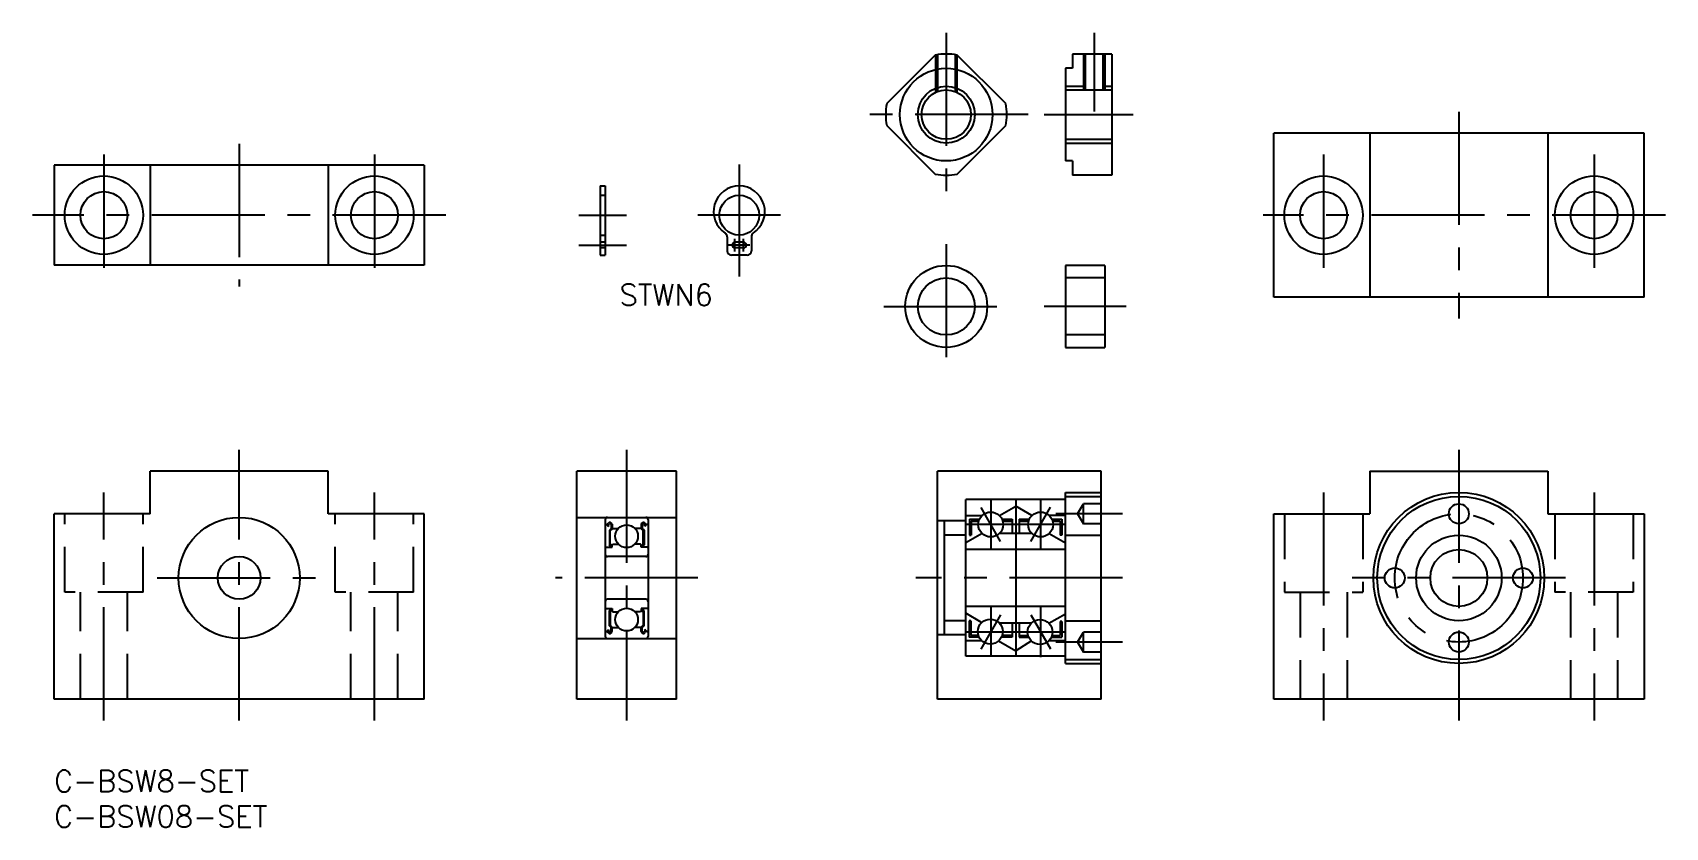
# Model space of a CAD drawing. Extents: x -3 to 226, y -8 to 104.
import ezdxf

# ---------------------------------------------------------------- set-up
doc = ezdxf.new("R2010")
doc.units = 0
doc.header["$LTSCALE"] = 0.5
doc.linetypes.add('CENTER', pattern=[50.8, 31.75, -6.35, 6.35, -6.35])
doc.linetypes.add('DASHED', pattern=[19.05, 12.7, -6.35])
for name, color, linetype in [('MSM_CENTER', 1, 'CENTER'), ('MSM_CONTINUOUS', 7, 'CONTINUOUS'), ('MSM_DASHED', 4, 'DASHED'), ('MSM_NARROW', 5, 'CONTINUOUS'), ('MSM_PART_NUMBER', 7, 'CONTINUOUS')]:
    doc.layers.add(name, color=color, linetype=linetype)
doc.styles.get("Standard").update_dxf_attribs({"font": 'txt.shx', "height": 3, "bigfont": 'bigfont.shx'})

# ---------------------------------------------------------------- blocks, each defined once
blk = doc.blocks.new('*U7')
at = {"layer": 'MSM_PART_NUMBER'}
blk.add_text('C-BSW8-SET', height=3, dxfattribs=at).set_placement((0, -3))
blk = doc.blocks.new('*U8')
at = {"layer": 'MSM_PART_NUMBER'}
blk.add_text('C-BSW08-SET', height=3, dxfattribs=at).set_placement((0, -8))
blk = doc.blocks.new('*U10')
at = {"layer": 'MSM_PART_NUMBER'}
blk.add_text('STWN6', height=3, dxfattribs=at).set_placement((79.4, 65.22))

msp = doc.modelspace()

# ---------------------------------------------------------------- linework, layer by layer
at = {"layer": 'MSM_CENTER'}
for p, q in [((125.29, 103.52), (125.29, 80.52)), ((146.04, 103.52), (146.04, 92.48)), ((136.79, 92.02), (113.79, 92.02)), ((139.04, 92.02), (151.54, 92.02)), ((197.27, 92.41), (197.27, 63.41)), ((26, 87.91), (26, 67.91)), ((7, 86.41), (7, 69.41)), ((45, 86.41), (45, 69.41)), ((96.22, 85.01), (96.22, 69.31)), ((178.27, 86.41), (178.27, 69.41)), ((216.27, 86.41), (216.27, 69.41)), ((55, 77.91), (-3, 77.91)), ((73.71, 77.91), (80.41, 77.91)), ((102.02, 77.91), (90.42, 77.91)), ((226.27, 77.91), (169.77, 77.91)), ((73.71, 73.71), (80.41, 73.71)), ((97.72, 73.71), (94.72, 73.71)), ((95.62, 72.81), (95.62, 74.61)), ((96.82, 72.81), (96.82, 74.61)), ((125.29, 73.85), (125.29, 56.35)), ((116.54, 65.1), (134.04, 65.1)), ((150.54, 65.1), (139.04, 65.1)), ((26, 7), (26, 45)), ((80.41, 45), (80.41, 7)), ((197.27, 45), (197.27, 7)), ((7, 7), (7, 39)), ((45, 7), (45, 39)), ((178.27, 39), (178.27, 7)), ((216.27, 39), (216.27, 7)), ((132.92, 32.12), (130.17, 36.88)), ((131.54, 38), (131.54, 31)), ((137.17, 32.12), (139.93, 36.91)), ((138.54, 38), (138.54, 31)), ((142.14, 34.5), (128.04, 34.5)), ((150.04, 36), (140.67, 36)), ((14.5, 27), (37.5, 27)), ((90.41, 27), (70.41, 27)), ((150.04, 27), (121.04, 27)), ((212.27, 27), (182.27, 27)), ((131.54, 23), (131.54, 16)), ((138.54, 23), (138.54, 15.9)), ((132.92, 21.81), (130.15, 17.01)), ((137.17, 21.83), (139.92, 17.07)), ((128.04, 19.42), (142.04, 19.42)), ((150.04, 18), (140.67, 18))]:
    msp.add_line(p, q, dxfattribs=at)
msp.add_circle((197.27, 27), 9, dxfattribs=at)
at = {"layer": 'MSM_CONTINUOUS'}
for p, q in [((123.75, 100.38), (116.93, 93.56)), ((133.65, 93.56), (126.83, 100.38)), ((143.04, 100.52), (143.04, 98.52)), ((148.54, 100.52), (143.04, 100.52)), ((144.81, 100.52), (144.81, 95.48)), ((147.27, 100.52), (147.27, 95.48)), ((148.54, 100.52), (148.54, 83.52)), ((142.04, 98.52), (142.04, 85.52)), ((143.04, 98.52), (142.04, 98.52)), ((142.04, 95.48), (148.54, 95.48)), ((116.93, 90.48), (123.75, 83.66)), ((126.83, 83.66), (133.65, 90.48)), ((142.04, 88.56), (148.54, 88.56)), ((171.27, 66.41), (171.27, 89.41)), ((223.27, 89.41), (171.27, 89.41)), ((184.77, 89.41), (184.77, 66.41)), ((209.77, 89.41), (209.77, 66.41)), ((223.27, 66.41), (223.27, 89.41)), ((0, 84.91), (0, 70.91)), ((52, 84.91), (0, 84.91)), ((13.5, 84.91), (13.5, 70.91)), ((38.5, 84.91), (38.5, 70.91)), ((52, 84.91), (52, 70.91)), ((143.04, 85.52), (142.04, 85.52)), ((143.04, 85.52), (143.04, 83.52)), ((148.54, 83.52), (143.04, 83.52)), ((76.71, 82.01), (76.71, 72.31)), ((76.71, 82.01), (77.41, 82.01)), ((77.41, 82.01), (77.41, 72.31)), ((94.52, 74.89), (94.52, 72.91)), ((96.82, 74.11), (95.62, 74.11)), ((96.22, 75.11), (96.22, 74.11)), ((97.92, 74.89), (97.92, 72.91)), ((76.71, 72.31), (77.41, 72.31)), ((97.32, 72.31), (95.12, 72.31)), ((96.82, 73.31), (95.62, 73.31)), ((96.22, 73.31), (96.22, 72.31)), ((52, 70.91), (0, 70.91)), ((147.54, 70.85), (142.04, 70.85)), ((142.04, 70.85), (142.04, 59.35)), ((147.54, 69.1), (142.04, 69.1)), ((147.54, 70.85), (147.54, 59.35)), ((223.27, 66.41), (171.27, 66.41)), ((147.54, 61.1), (142.04, 61.1)), ((142.04, 59.35), (147.54, 59.35)), ((38.5, 42), (13.5, 42)), ((13.5, 36), (13.5, 42)), ((38.5, 36), (38.5, 42)), ((73.41, 10), (73.41, 42)), ((87.41, 42), (73.41, 42)), ((87.41, 10), (87.41, 42)), ((124.04, 10), (124.04, 42)), ((147.04, 42), (124.04, 42)), ((147.04, 10), (147.04, 42)), ((184.77, 42), (209.77, 42)), ((184.77, 42), (184.77, 36)), ((209.77, 42), (209.77, 36)), ((142.04, 15), (142.04, 39)), ((142.04, 39), (147.04, 39)), ((128.04, 16), (128.04, 38)), ((142.04, 38), (128.04, 38)), ((132.76, 35.75), (135.04, 37.06)), ((135.04, 38), (135.04, 16)), ((137.32, 35.75), (135.04, 37.06)), ((142.04, 38.45), (147.04, 38.45)), ((143.73, 36), (144.54, 37.4)), ((147.04, 37.4), (144.54, 37.4)), ((144.54, 34.6), (144.54, 37.4)), ((0, 10), (0, 36)), ((13.5, 36), (0, 36)), ((52, 36), (38.5, 36)), ((52, 10), (52, 36)), ((73.41, 35.5), (87.41, 35.5)), ((77.41, 35.2), (77.41, 18.8)), ((77.41, 34.6), (77.51, 34.5)), ((77.51, 34.5), (77.73, 34.5)), ((77.73, 34.5), (77.83, 34.67)), ((77.84, 34.44), (77.94, 34.61)), ((77.95, 34.37), (77.84, 34.44)), ((78.23, 34.53), (78.23, 33.95)), ((78.36, 34.53), (78.36, 33.9)), ((82.47, 34.53), (82.47, 33.9)), ((82.6, 34.53), (82.6, 33.95)), ((82.88, 34.37), (82.99, 34.44)), ((82.99, 34.44), (82.89, 34.61)), ((83.1, 34.5), (83, 34.67)), ((83.31, 34.5), (83.1, 34.5)), ((83.41, 34.6), (83.31, 34.5)), ((83.41, 35.2), (83.41, 18.8)), ((128.04, 35), (124.04, 35)), ((125.04, 19), (125.04, 35)), ((128.04, 35.75), (130.32, 35.75)), ((128.54, 35.23), (128.54, 33)), ((128.54, 35.23), (129.95, 35.23)), ((128.79, 34.98), (128.79, 33)), ((128.79, 34.98), (129.86, 34.98)), ((133.13, 35.23), (134.54, 35.23)), ((133.22, 34.98), (134.54, 34.98)), ((134.54, 35.23), (134.54, 33.25)), ((135.54, 35.23), (135.54, 33.25)), ((135.54, 35.23), (136.95, 35.23)), ((135.54, 34.98), (136.86, 34.98)), ((142.04, 35.75), (139.76, 35.75)), ((140.13, 35.23), (141.54, 35.23)), ((140.22, 34.98), (141.29, 34.98)), ((141.29, 34.98), (141.29, 33)), ((141.54, 35.23), (141.54, 33)), ((143.73, 36), (144.54, 34.6)), ((147.04, 34.6), (144.54, 34.6)), ((171.27, 10), (171.27, 36)), ((171.27, 36), (184.77, 36)), ((209.77, 36), (223.27, 36)), ((223.27, 36), (223.27, 10)), ((77.77, 34.33), (77.88, 34.27)), ((77.88, 34.27), (77.95, 34.37)), ((78.23, 33.95), (77.98, 33.7)), ((77.98, 33.7), (77.98, 31.65)), ((78.36, 33.9), (78.1, 33.65)), ((78.1, 31.65), (78.1, 33.65)), ((78.36, 34.05), (78.46, 33.95)), ((78.46, 33.95), (79.27, 33.95)), ((82.37, 33.95), (81.56, 33.95)), ((82.47, 34.05), (82.37, 33.95)), ((82.47, 33.9), (82.72, 33.65)), ((82.6, 33.95), (82.85, 33.7)), ((82.72, 31.65), (82.72, 33.65)), ((82.85, 33.7), (82.85, 31.65)), ((82.95, 34.27), (82.88, 34.37)), ((83.05, 34.33), (82.95, 34.27)), ((128.04, 33), (125.04, 33)), ((130.32, 33.25), (128.04, 31.94)), ((128.54, 33), (128.79, 33)), ((137.32, 33.25), (132.76, 33.25)), ((139.76, 33.25), (142.04, 31.94)), ((141.54, 33), (141.29, 33)), ((142.04, 33), (147.04, 33)), ((77.41, 31.2), (77.51, 31.3)), ((77.51, 31.3), (78.36, 31.3)), ((83.11, 30), (77.71, 30)), ((78.29, 31.65), (78.1, 31.65)), ((78.1, 31.52), (78.29, 31.52)), ((78.29, 31.52), (78.29, 31.65)), ((78.36, 31.65), (78.46, 31.75)), ((78.36, 31.3), (78.36, 31.65)), ((78.46, 31.75), (79.27, 31.75)), ((82.37, 31.75), (81.56, 31.75)), ((82.47, 31.65), (82.37, 31.75)), ((82.47, 31.3), (82.47, 31.65)), ((83.31, 31.3), (82.47, 31.3)), ((82.54, 31.52), (82.54, 31.65)), ((82.54, 31.65), (82.72, 31.65)), ((82.72, 31.52), (82.54, 31.52)), ((83.41, 31.2), (83.31, 31.3)), ((142.04, 31), (128.04, 31)), ((83.11, 24), (77.71, 24)), ((142.04, 23), (128.04, 23)), ((77.41, 22.8), (77.51, 22.7)), ((77.51, 22.7), (78.36, 22.7)), ((77.98, 20.3), (77.98, 22.35)), ((78.1, 22.48), (78.29, 22.48)), ((78.1, 22.35), (78.1, 20.35)), ((78.29, 22.35), (78.1, 22.35)), ((78.29, 22.48), (78.29, 22.35)), ((78.36, 22.7), (78.36, 22.35)), ((78.36, 22.35), (78.46, 22.25)), ((78.46, 22.25), (79.27, 22.25)), ((82.37, 22.25), (81.56, 22.25)), ((82.47, 22.35), (82.37, 22.25)), ((83.31, 22.7), (82.47, 22.7)), ((82.47, 22.7), (82.47, 22.35)), ((82.54, 22.48), (82.54, 22.35)), ((82.72, 22.48), (82.54, 22.48)), ((82.54, 22.35), (82.72, 22.35)), ((82.72, 22.35), (82.72, 20.35)), ((82.85, 20.3), (82.85, 22.35)), ((83.41, 22.8), (83.31, 22.7)), ((128.04, 21), (125.04, 21)), ((130.26, 20.73), (128.04, 22.04)), ((128.49, 21), (128.49, 18.67)), ((128.74, 21), (128.49, 21)), ((128.74, 21), (128.74, 18.92)), ((132.73, 20.69), (137.28, 20.69)), ((134.54, 20.69), (134.54, 18.67)), ((135.54, 20.69), (135.54, 18.68)), ((139.71, 20.65), (142.04, 21.96)), ((141.29, 20.88), (141.29, 18.93)), ((141.54, 20.88), (141.29, 20.88)), ((141.54, 20.88), (141.54, 18.68)), ((142.04, 21), (147.04, 21)), ((73.41, 18.5), (87.41, 18.5)), ((77.41, 19.4), (77.51, 19.5)), ((77.51, 19.5), (77.73, 19.5)), ((77.73, 19.5), (77.83, 19.33)), ((77.77, 19.67), (77.88, 19.73)), ((77.95, 19.63), (77.84, 19.56)), ((77.84, 19.56), (77.94, 19.39)), ((77.88, 19.73), (77.95, 19.63)), ((78.23, 20.05), (77.98, 20.3)), ((78.36, 20.1), (78.1, 20.35)), ((78.23, 19.47), (78.23, 20.05)), ((78.36, 19.47), (78.36, 20.1)), ((78.36, 19.95), (78.46, 20.05)), ((78.46, 20.05), (79.27, 20.05)), ((82.37, 20.05), (81.56, 20.05)), ((82.47, 19.95), (82.37, 20.05)), ((82.47, 20.1), (82.72, 20.35)), ((82.47, 19.47), (82.47, 20.1)), ((82.6, 20.05), (82.85, 20.3)), ((82.6, 19.47), (82.6, 20.05)), ((82.95, 19.73), (82.88, 19.63)), ((82.88, 19.63), (82.99, 19.56)), ((82.99, 19.56), (82.89, 19.39)), ((83.05, 19.67), (82.95, 19.73)), ((83.1, 19.5), (83, 19.33)), ((83.31, 19.5), (83.1, 19.5)), ((83.41, 19.4), (83.31, 19.5)), ((128.04, 19), (124.04, 19)), ((129.92, 18.67), (128.49, 18.67)), ((129.81, 18.92), (128.74, 18.92)), ((134.54, 18.67), (133.03, 18.67)), ((134.54, 18.92), (133.13, 18.92)), ((135.54, 18.93), (136.79, 18.93)), ((135.54, 18.68), (136.88, 18.68)), ((140.06, 18.68), (141.54, 18.68)), ((140.16, 18.93), (141.29, 18.93)), ((143.73, 18), (144.54, 19.4)), ((147.04, 19.4), (144.54, 19.4)), ((144.54, 16.6), (144.54, 19.4)), ((130.3, 18.17), (128.04, 18.17)), ((132.64, 18.17), (135.04, 16.78)), ((137.24, 18.17), (135.04, 16.78)), ((142.04, 18.17), (139.71, 18.17)), ((143.73, 18), (144.54, 16.6)), ((147.04, 16.6), (144.54, 16.6)), ((142.04, 16), (128.04, 16)), ((142.04, 15.55), (147.04, 15.55)), ((142.04, 15), (147.04, 15)), ((52, 10), (0, 10)), ((87.41, 10), (73.41, 10)), ((147.04, 10), (124.04, 10)), ((223.27, 10), (171.27, 10))]:
    msp.add_line(p, q, dxfattribs=at)
for centre, radius in [((125.29, 92.02), 6.5), ((125.29, 92.02), 3.46), ((7, 77.91), 5.5), ((45, 77.91), 5.5), ((178.27, 77.91), 5.5), ((216.27, 77.91), 5.5), ((7, 77.91), 3.3), ((45, 77.91), 3.3), ((96.22, 77.91), 2.8), ((178.27, 77.91), 3.3), ((216.27, 77.91), 3.3), ((125.29, 65.1), 5.75), ((125.29, 65.1), 4), ((197.27, 27), 12), ((197.27, 27), 11.45), ((197.27, 36), 1.4), ((26, 27), 8.5), ((80.41, 32.85), 1.59), ((131.54, 34.5), 1.75), ((138.54, 34.5), 1.75), ((197.27, 27), 6), ((26, 27), 3), ((197.27, 27), 4), ((188.27, 27), 1.4), ((206.27, 27), 1.4), ((80.41, 21.15), 1.59), ((131.47, 19.47), 1.75), ((138.47, 19.41), 1.75), ((197.27, 18), 1.4)]:
    msp.add_circle(centre, radius, dxfattribs=at)
for centre, radius, start, end in [((125.29, 92.02), 8.5, 79.5603, 100.4397), ((125.29, 92.02), 8.5, 169.5603, 190.4397), ((125.29, 92.02), 8.5, 349.5603, 10.4397), ((125.29, 92.02), 8.5, 259.5603, 280.4397), ((96.22, 78.41), 3.6, 302.8505, 237.1495), ((93.92, 74.89), 0.6, 360, 54.9004), ((95.62, 73.71), 0.4, 90, 270), ((96.82, 73.71), 0.4, 270, 90), ((98.52, 74.89), 0.6, 125.0996, 180), ((95.12, 72.91), 0.6, 180, 270), ((97.32, 72.91), 0.6, 270, 0), ((77.71, 35.2), 0.3, 90, 180), ((77.84, 34.44), 0.126, 149.9926, 240.0026), ((78.07, 34.53), 0.282, 0, 149.9302), ((78.07, 34.53), 0.156, 0, 149.9314), ((82.75, 34.53), 0.282, 30.0698, 180), ((82.75, 34.53), 0.156, 30.0686, 180), ((82.99, 34.44), 0.126, 299.9974, 30.0074), ((83.11, 35.2), 0.3, 0, 90), ((77.71, 30.3), 0.3, 180, 270), ((78.1, 31.65), 0.126, 180.0001, 270), ((82.72, 31.65), 0.126, 270, 359.9999), ((83.11, 30.3), 0.3, 270, 0), ((77.71, 23.7), 0.3, 90, 180), ((83.11, 23.7), 0.3, 0, 90), ((78.1, 22.35), 0.126, 90, 179.9999), ((82.72, 22.35), 0.126, 0.0001, 90), ((77.71, 18.8), 0.3, 180, 270), ((77.84, 19.56), 0.126, 119.9974, 210.0074), ((78.07, 19.47), 0.282, 210.0698, 0), ((78.07, 19.47), 0.156, 210.0686, 0), ((82.75, 19.47), 0.282, 180, 329.9302), ((82.75, 19.47), 0.156, 180, 329.9314), ((82.99, 19.56), 0.126, 329.9926, 60.0026), ((83.11, 18.8), 0.3, 270, 0)]:
    msp.add_arc(centre, radius, start, end, dxfattribs=at)
at = {"layer": 'MSM_DASHED'}
for p, q in [((123.79, 100.39), (123.79, 95.14)), ((124.06, 100.43), (124.06, 95.25)), ((126.52, 100.43), (126.52, 95.25)), ((126.79, 100.39), (126.79, 95.14)), ((76.71, 80.71), (77.41, 80.71)), ((76.71, 75.11), (77.41, 75.11)), ((77.41, 74.11), (76.71, 74.11)), ((77.41, 73.31), (76.71, 73.31)), ((1.5, 25), (1.5, 36)), ((12.5, 25), (12.5, 36)), ((39.5, 25), (39.5, 36)), ((50.5, 25), (50.5, 36)), ((172.77, 36), (172.77, 25)), ((183.77, 36), (183.77, 25)), ((210.77, 36), (210.77, 25)), ((221.77, 36), (221.77, 25)), ((12.5, 25), (1.5, 25)), ((3.7, 10), (3.7, 25)), ((10.3, 10), (10.3, 25)), ((50.5, 25), (39.5, 25)), ((41.7, 10), (41.7, 25)), ((48.3, 10), (48.3, 25)), ((172.77, 25), (183.77, 25)), ((174.97, 25), (174.97, 10)), ((181.57, 25), (181.57, 10)), ((221.77, 25), (210.77, 25)), ((212.97, 25), (212.97, 10)), ((219.57, 25), (219.57, 10))]:
    msp.add_line(p, q, dxfattribs=at)
at = {"layer": 'MSM_NARROW'}
for p, q in [((144.54, 100.52), (144.54, 95.48)), ((147.54, 100.52), (147.54, 95.48)), ((142.04, 96.02), (144.54, 96.02)), ((147.54, 96.02), (148.54, 96.02)), ((142.04, 88.02), (148.54, 88.02))]:
    msp.add_line(p, q, dxfattribs=at)
msp.add_circle((125.29, 92.02), 4, dxfattribs=at)

# ---------------------------------------------------------------- block references
at = {"layer": 'MSM_CONTINUOUS'}
for name in ['*U10', '*U7', '*U8']:
    msp.add_blockref(name, (0, 0), dxfattribs=at)

doc.saveas('drawing.dxf')
